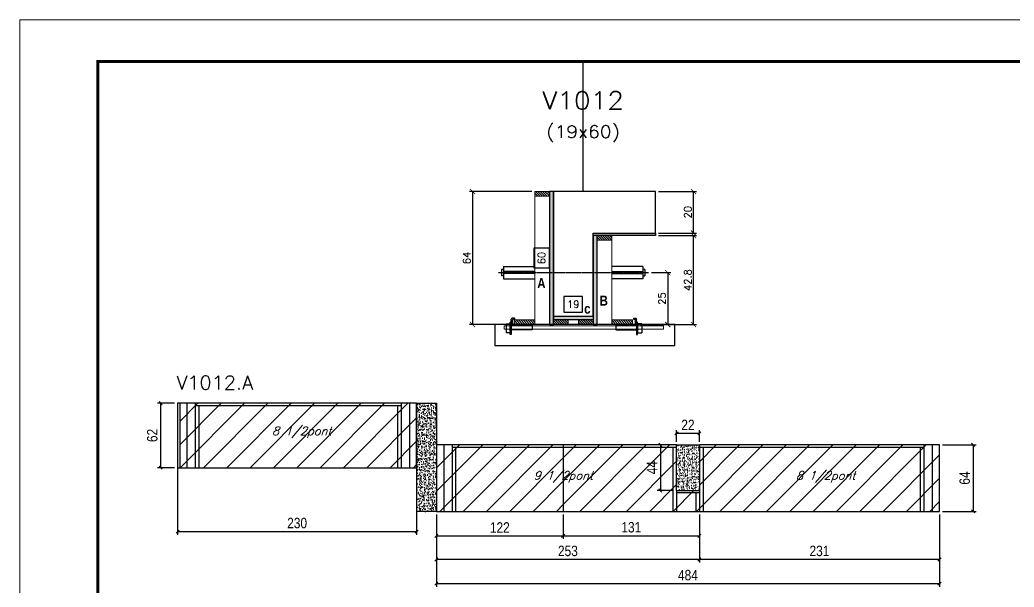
# Model space of a CAD drawing. Extents: x -20960 to -5926, y -2106 to 21915.
# Drawn here: x -12207 to -11250, y 16776 to 17321 of the extents above; entities that cross this region are included whole.
import ezdxf
from ezdxf.enums import TextEntityAlignment as Align

# ---------------------------------------------------------------- set-up
doc = ezdxf.new("R2010")
doc.units = 0
doc.linetypes.add('DASHED', pattern=[0.75, 0.5, -0.25])
doc.linetypes.add('HIDDEN', pattern=[0.375, 0.25, -0.125])
for name, color, linetype in [('barrote', 251, 'Continuous'), ('COTA', 241, 'Continuous'), ('Cota Seção (2x)', 4, 'Continuous'), ('detalhes', 4, 'Continuous'), ('Painéis', 200, 'Continuous'), ('presilha', 1, 'Continuous'), ('Reaproveitamento', 251, 'Continuous'), ('SARR_2.2x7', 40, 'Continuous'), ('SARR_3.5x7', 81, 'Continuous'), ('TENSOR', 3, 'Continuous'), ('texto', 7, 'Continuous'), ('Texto de Titulo', 7, 'Continuous'), ('Texto Qtd Sarr', 242, 'Continuous')]:
    doc.layers.add(name, color=color, linetype=linetype)
for name, color, linetype, lineweight in [('CONCRETO', 251, 'Continuous', 25), ('Folhas', 255, 'Continuous', 9), ('Hachura', 251, 'Continuous', 9), ('Madeira', 126, 'Continuous', 18), ('SARRAFO DE PRESSAO', 251, 'DASHED', 9), ('SCO-___-LAJ', 2, 'Continuous', 0), ('Texto Seção', 7, 'Continuous', 15)]:
    doc.layers.add(name, color=color, linetype=linetype, lineweight=lineweight)
doc.styles.add('COTA TECNICA', font='techl___.ttf', dxfattribs={"height": 10})
doc.styles.add('REGUA-120', font='ROMANS.shx', dxfattribs={"height": 15})
doc.styles.add('Romans', font='romans.shx')
doc.styles.add('TECNICA', font='techb___.ttf', dxfattribs={"height": 10})
doc.dimstyles.new('Cota Seção (2x)', dxfattribs={"dimtxt": 7, "dimasz": 5, "dimexe": 3, "dimexo": 3, "dimgap": 2, "dimtad": 3, "dimdec": 1, "dimlfac": 0.5, "dimzin": 12, "dimdsep": 46, "dimtxsty": 'Romans', "dimblk": 'ARCHTICK', "dimcen": 0, "dimclrd": 4, "dimclre": 4, "dimclrt": 1, "dimadec": 1, "dimazin": 3, "dimtfac": 1, "dimtdec": 1, "dimtmove": 0, "dimatfit": 3, "dimldrblk": 'OBLIQUE', "dimfxl": 1, "dimtolj": 1, "dimtzin": 12, "dimarcsym": 0})
doc.dimstyles.new('Cota Seção interna', dxfattribs={"dimtxt": 7, "dimasz": 6, "dimexe": 0.18, "dimexo": 2, "dimgap": -4, "dimtad": 3, "dimdec": 1, "dimlfac": 0.5, "dimzin": 12, "dimdsep": 46, "dimtxsty": 'Romans', "dimblk": 'ARCHTICK', "dimcen": 0.09, "dimse1": 1, "dimse2": 1, "dimsd1": 1, "dimsd2": 1, "dimclrd": 180, "dimclre": 5, "dimclrt": 1, "dimadec": 0, "dimazin": 3, "dimtfac": 1, "dimtdec": 1, "dimtofl": 0, "dimtmove": 0, "dimatfit": 3, "dimldrblk": 'ARCHTICK', "dimfxl": 1, "dimtolj": 1, "dimtzin": 0, "dimarcsym": 0})
doc.dimstyles.new('PAINEL', dxfattribs={"dimtxt": 10, "dimasz": 3, "dimexe": 3, "dimexo": 3, "dimgap": 3, "dimtad": 1, "dimdec": 1, "dimzin": 12, "dimdsep": 46, "dimtxsty": 'COTA TECNICA', "dimblk1": 'OBLIQUE', "dimblk2": 'OBLIQUE', "dimsah": 1, "dimcen": 0.9, "dimclrd": 4, "dimclre": 4, "dimclrt": 240, "dimadec": 1, "dimazin": 3, "dimtfac": 1, "dimtdec": 1, "dimtmove": 0, "dimatfit": 3, "dimfxl": 1, "dimtolj": 1, "dimtzin": 12, "dimarcsym": 0})
pattern_1 = [(50, (-145461.965, -14215.8866), (5.46554007, -0.47817257), [0.5715, -6.2865]), (355, (-145461.965, -14215.8866), (-1.05730264, 5.73170536), [0.4572, -5.02921753]), (100.4514447, (-145461.5097, -14215.9264), (4.40823741, 5.25353256), [0.48570026, -5.34270734]), (46.1842, (-145461.965, -14214.3626), (8.13237123, -1.26126984), [0.85725, -9.42975]), (96.6355576, (-145461.2874, -14214.468), (7.122124, 7.42278374), [0.7285507, -8.01406824]), (351.184151, (-145461.965, -14214.363), (7.122124, 7.42278374), [0.685799, -7.54379196]), (21, (-145461.203, -14214.7436), (4.54843174, -3.06795595), [0.5715, -6.2865]), (326, (-145461.203, -14214.7436), (1.85406085, 5.52563898), [0.4572, -5.0292]), (71.451445, (-145460.824, -14214.999), (6.40249258, 2.45768307), [0.48570026, -5.34269813]), (37.5, (-145461.9651, -14215.8866), (0.092658098, 2.536651166), [0, -4.96824, 0, -5.1054, 0, -5.04825]), (7.5, (-145461.965, -14215.8866), (2.004589875, 3.005417245), [0, -2.91084, 0, -4.85394, 0, -1.92405]), (327.5, (-145463.6644, -14215.8866), (4.067717855, -0.17186232), [0, -1.905, 0, -5.9436, 0, -7.8867]), (317.5, (-145464.4264, -14215.8866), (4.44387544, 0.76279473), [0, -2.4765, 0, -3.94716, 0, -5.6007])]
pattern_2 = [(45, (-1598.5, 0), (-11.22532, 11.22532), [])]

# ---------------------------------------------------------------- blocks, each defined once
blk = doc.blocks.new('9999999999')
at = {"layer": 'Folhas'}
blk.add_lwpolyline([(98138.98, 34190.21), (99623.98, 34190.21), (99623.98, 35240.21), (98138.98, 35240.21)], close=True, dxfattribs=at)
at = {"layer": 'Folhas', "color": 30, "const_width": 3}
blk.add_lwpolyline([(98213.98, 34230.21), (99583.98, 34230.21), (99583.98, 35200.21), (98213.98, 35200.21)], close=True, dxfattribs=at)
blk = doc.blocks.new('_Oblique')
at = {"color": 0, "linetype": 'ByBlock', "lineweight": -2}
blk.add_line((-0.5, -0.5), (0.5, 0.5), dxfattribs=at)
blk = doc.blocks.new('*D6844')
at = {"layer": 'COTA', "color": 4, "linetype": 'ByBlock', "lineweight": -2, "transparency": 16777216}
for p, q in [((-11553.27, 16845.45), (-11553.27, 16799.12)), ((-11322.27, 16845.45), (-11322.27, 16799.12)), ((-11322.27, 16802.12), (-11553.27, 16802.12))]:
    blk.add_line(p, q, dxfattribs=at)
at = {"layer": 'Defpoints', "color": 0, "linetype": 'ByBlock', "transparency": 16777216}
for p in [(-11553.27, 16848.45), (-11322.27, 16848.45), (-11553.27, 16802.12)]:
    blk.add_point(p, dxfattribs=at)
at = {"layer": 'COTA', "color": 4, "linetype": 'ByBlock', "lineweight": -2, "transparency": 16777216, "xscale": 3, "yscale": 3, "zscale": 3, "rotation": 180}
blk.add_blockref('_Oblique', (-11553.27, 16802.12), dxfattribs=at)
at = {"layer": 'COTA', "color": 4, "linetype": 'ByBlock', "lineweight": -2, "transparency": 16777216, "xscale": 3, "yscale": 3, "zscale": 3}
blk.add_blockref('_Oblique', (-11322.27, 16802.12), dxfattribs=at)
at = {"layer": 'COTA', "color": 240, "linetype": 'ByBlock', "transparency": 16777216, "insert": (-11437.77, 16810.34), "char_height": 10, "attachment_point": 5, "style": 'COTA TECNICA'}
blk.add_mtext('\\A1;231', dxfattribs=at)
blk = doc.blocks.new('*D6845')
at = {"layer": 'COTA', "color": 4, "linetype": 'ByBlock', "lineweight": -2, "transparency": 16777216}
for p, q in [((-11806.27, 16845.45), (-11806.27, 16799.12)), ((-11553.27, 16845.45), (-11553.27, 16799.12)), ((-11553.27, 16802.12), (-11806.27, 16802.12))]:
    blk.add_line(p, q, dxfattribs=at)
at = {"layer": 'Defpoints', "color": 0, "linetype": 'ByBlock', "transparency": 16777216}
for p in [(-11806.27, 16848.45), (-11553.27, 16848.45), (-11806.27, 16802.12)]:
    blk.add_point(p, dxfattribs=at)
at = {"layer": 'COTA', "color": 4, "linetype": 'ByBlock', "lineweight": -2, "transparency": 16777216, "xscale": 3, "yscale": 3, "zscale": 3, "rotation": 180}
blk.add_blockref('_Oblique', (-11806.27, 16802.12), dxfattribs=at)
at = {"layer": 'COTA', "color": 4, "linetype": 'ByBlock', "lineweight": -2, "transparency": 16777216, "xscale": 3, "yscale": 3, "zscale": 3}
blk.add_blockref('_Oblique', (-11553.27, 16802.12), dxfattribs=at)
at = {"layer": 'COTA', "color": 240, "linetype": 'ByBlock', "transparency": 16777216, "insert": (-11679.77, 16810.34), "char_height": 10, "attachment_point": 5, "style": 'COTA TECNICA'}
blk.add_mtext('\\A1;253', dxfattribs=at)
blk = doc.blocks.new('*D6846')
at = {"layer": 'COTA', "color": 4, "linetype": 'ByBlock', "lineweight": -2, "transparency": 16777216}
for p, q in [((-12055.27, 16927.45), (-12055.27, 16825.93)), ((-11825.27, 16887.45), (-11825.27, 16825.93)), ((-12055.27, 16828.93), (-11825.27, 16828.93))]:
    blk.add_line(p, q, dxfattribs=at)
at = {"layer": 'Defpoints', "color": 0, "linetype": 'ByBlock', "transparency": 16777216}
for p in [(-12055.27, 16930.45), (-11825.27, 16890.45), (-11825.27, 16828.93)]:
    blk.add_point(p, dxfattribs=at)
at = {"layer": 'COTA', "color": 4, "linetype": 'ByBlock', "lineweight": -2, "transparency": 16777216, "xscale": 3, "yscale": 3, "zscale": 3, "rotation": 180}
blk.add_blockref('_Oblique', (-12055.27, 16828.93), dxfattribs=at)
at = {"layer": 'COTA', "color": 4, "linetype": 'ByBlock', "lineweight": -2, "transparency": 16777216, "xscale": 3, "yscale": 3, "zscale": 3}
blk.add_blockref('_Oblique', (-11825.27, 16828.93), dxfattribs=at)
at = {"layer": 'COTA', "color": 240, "linetype": 'ByBlock', "transparency": 16777216, "insert": (-11940.27, 16837.15), "char_height": 10, "attachment_point": 5, "style": 'COTA TECNICA'}
blk.add_mtext('\\A1;230', dxfattribs=at)
blk = doc.blocks.new('*D6847')
at = {"layer": 'COTA', "color": 4, "linetype": 'ByBlock', "lineweight": -2, "transparency": 16777216}
for p, q in [((-11806.27, 16845.45), (-11806.27, 16821.88)), ((-11684.27, 16845.45), (-11684.27, 16821.88)), ((-11806.27, 16824.88), (-11684.27, 16824.88))]:
    blk.add_line(p, q, dxfattribs=at)
at = {"layer": 'Defpoints', "color": 0, "linetype": 'ByBlock', "transparency": 16777216}
for p in [(-11806.27, 16848.45), (-11684.27, 16848.45), (-11684.27, 16824.88)]:
    blk.add_point(p, dxfattribs=at)
at = {"layer": 'COTA', "color": 4, "linetype": 'ByBlock', "lineweight": -2, "transparency": 16777216, "xscale": 3, "yscale": 3, "zscale": 3, "rotation": 180}
blk.add_blockref('_Oblique', (-11806.27, 16824.88), dxfattribs=at)
at = {"layer": 'COTA', "color": 4, "linetype": 'ByBlock', "lineweight": -2, "transparency": 16777216, "xscale": 3, "yscale": 3, "zscale": 3}
blk.add_blockref('_Oblique', (-11684.27, 16824.88), dxfattribs=at)
at = {"layer": 'COTA', "color": 240, "linetype": 'ByBlock', "transparency": 16777216, "insert": (-11745.27, 16832.94), "char_height": 10, "attachment_point": 5, "style": 'COTA TECNICA'}
blk.add_mtext('\\A1;122', dxfattribs=at)
blk = doc.blocks.new('*D6848')
at = {"layer": 'COTA', "color": 4, "linetype": 'ByBlock', "lineweight": -2, "transparency": 16777216}
for p, q in [((-11684.27, 16845.45), (-11684.27, 16821.88)), ((-11553.27, 16845.45), (-11553.27, 16821.88)), ((-11684.27, 16824.88), (-11553.27, 16824.88))]:
    blk.add_line(p, q, dxfattribs=at)
at = {"layer": 'Defpoints', "color": 0, "linetype": 'ByBlock', "transparency": 16777216}
for p in [(-11684.27, 16848.45), (-11553.27, 16848.45), (-11553.27, 16824.88)]:
    blk.add_point(p, dxfattribs=at)
at = {"layer": 'COTA', "color": 4, "linetype": 'ByBlock', "lineweight": -2, "transparency": 16777216, "xscale": 3, "yscale": 3, "zscale": 3, "rotation": 180}
blk.add_blockref('_Oblique', (-11684.27, 16824.88), dxfattribs=at)
at = {"layer": 'COTA', "color": 4, "linetype": 'ByBlock', "lineweight": -2, "transparency": 16777216, "xscale": 3, "yscale": 3, "zscale": 3}
blk.add_blockref('_Oblique', (-11553.27, 16824.88), dxfattribs=at)
at = {"layer": 'COTA', "color": 240, "linetype": 'ByBlock', "transparency": 16777216, "insert": (-11618.77, 16833.1), "char_height": 10, "attachment_point": 5, "style": 'COTA TECNICA'}
blk.add_mtext('\\A1;131', dxfattribs=at)
blk = doc.blocks.new('*D6849')
at = {"layer": 'COTA', "color": 4, "linetype": 'ByBlock', "lineweight": -2, "transparency": 16777216}
for p, q in [((-11575.27, 16915.45), (-11575.27, 16926.56)), ((-11575.27, 16923.56), (-11553.27, 16923.56)), ((-11553.27, 16915.45), (-11553.27, 16926.56))]:
    blk.add_line(p, q, dxfattribs=at)
at = {"layer": 'Defpoints', "color": 0, "linetype": 'ByBlock', "transparency": 16777216}
for p in [(-11553.27, 16923.56), (-11575.27, 16912.45), (-11553.27, 16912.45)]:
    blk.add_point(p, dxfattribs=at)
at = {"layer": 'COTA', "color": 4, "linetype": 'ByBlock', "lineweight": -2, "transparency": 16777216, "xscale": 3, "yscale": 3, "zscale": 3, "rotation": 180}
blk.add_blockref('_Oblique', (-11575.27, 16923.56), dxfattribs=at)
at = {"layer": 'COTA', "color": 4, "linetype": 'ByBlock', "lineweight": -2, "transparency": 16777216, "xscale": 3, "yscale": 3, "zscale": 3}
blk.add_blockref('_Oblique', (-11553.27, 16923.56), dxfattribs=at)
at = {"layer": 'COTA', "color": 240, "linetype": 'ByBlock', "transparency": 16777216, "insert": (-11564.27, 16931.56), "char_height": 10, "attachment_point": 5, "style": 'COTA TECNICA'}
blk.add_mtext('\\A1;22', dxfattribs=at)
blk = doc.blocks.new('*D6850')
at = {"layer": 'COTA', "color": 4, "linetype": 'ByBlock', "lineweight": -2, "transparency": 16777216}
for p, q in [((-11578.27, 16912.45), (-11593.78, 16912.45)), ((-11590.78, 16912.45), (-11590.78, 16868.45)), ((-11578.27, 16868.45), (-11593.78, 16868.45))]:
    blk.add_line(p, q, dxfattribs=at)
at = {"layer": 'Defpoints', "color": 0, "linetype": 'ByBlock', "transparency": 16777216}
for p in [(-11575.27, 16912.45), (-11590.78, 16868.45), (-11575.27, 16868.45)]:
    blk.add_point(p, dxfattribs=at)
at = {"layer": 'COTA', "color": 4, "linetype": 'ByBlock', "lineweight": -2, "transparency": 16777216, "xscale": 3, "yscale": 3, "zscale": 3}
for p, rotation in [((-11590.78, 16912.45), 90), ((-11590.78, 16868.45), 270)]:
    blk.add_blockref('_Oblique', p, dxfattribs=dict(at, rotation=rotation))
at = {"layer": 'COTA', "color": 240, "linetype": 'ByBlock', "transparency": 16777216, "insert": (-11598.85, 16890.45), "char_height": 10, "attachment_point": 5, "rotation": 90, "style": 'COTA TECNICA'}
blk.add_mtext('\\A1;44', dxfattribs=at)
blk = doc.blocks.new('*D6851')
at = {"layer": 'COTA', "color": 4, "linetype": 'ByBlock', "lineweight": -2, "transparency": 16777216}
for p, q in [((-11319.27, 16912.45), (-11286.87, 16912.45)), ((-11289.87, 16912.45), (-11289.87, 16848.45)), ((-11319.27, 16848.45), (-11286.87, 16848.45))]:
    blk.add_line(p, q, dxfattribs=at)
at = {"layer": 'Defpoints', "color": 0, "linetype": 'ByBlock', "transparency": 16777216}
for p in [(-11322.27, 16912.45), (-11322.27, 16848.45), (-11289.87, 16848.45)]:
    blk.add_point(p, dxfattribs=at)
at = {"layer": 'COTA', "color": 4, "linetype": 'ByBlock', "lineweight": -2, "transparency": 16777216, "xscale": 3, "yscale": 3, "zscale": 3}
for p, rotation in [((-11289.87, 16912.45), 90), ((-11289.87, 16848.45), 270)]:
    blk.add_blockref('_Oblique', p, dxfattribs=dict(at, rotation=rotation))
at = {"layer": 'COTA', "color": 240, "linetype": 'ByBlock', "transparency": 16777216, "insert": (-11297.98, 16880.45), "char_height": 10, "attachment_point": 5, "rotation": 90, "style": 'COTA TECNICA'}
blk.add_mtext('\\A1;64', dxfattribs=at)
blk = doc.blocks.new('titulo1')
at = {"layer": 'Defpoints', "color": 252, "linetype": 'HIDDEN', "ltscale": 2}
blk.add_line((0, 0), (0, 125), dxfattribs=at)
at = {"layer": 'Defpoints', "style": 'Romans', "oblique": 15}
blk.add_attdef('FOLHA', text='', height=10, dxfattribs=at).set_placement((0, 15.58), align=Align.MIDDLE_CENTER)
at = {"layer": 'Texto Qtd Sarr', "color": 3, "style": 'Romans', "oblique": 15}
for tag, height, p in [('TITULO', 17, (0, 71.45)), ('SEÇÃO', 12, (0, 41.55))]:
    blk.add_attdef(tag, text='', height=height, dxfattribs=at).set_placement(p, align=Align.MIDDLE_CENTER)
blk = doc.blocks.new('*D6852')
at = {"layer": 'COTA', "color": 4, "linetype": 'ByBlock', "lineweight": -2, "transparency": 16777216}
for p, q in [((-12058.27, 16952.45), (-12074.49, 16952.45)), ((-12071.49, 16890.45), (-12071.49, 16952.45)), ((-12058.27, 16890.45), (-12074.49, 16890.45))]:
    blk.add_line(p, q, dxfattribs=at)
at = {"layer": 'Defpoints', "color": 0, "linetype": 'ByBlock', "transparency": 16777216}
for p in [(-12071.49, 16952.45), (-12055.27, 16952.45), (-12055.27, 16890.45)]:
    blk.add_point(p, dxfattribs=at)
at = {"layer": 'COTA', "color": 4, "linetype": 'ByBlock', "lineweight": -2, "transparency": 16777216, "xscale": 3, "yscale": 3, "zscale": 3}
for p, rotation in [((-12071.49, 16952.45), 90), ((-12071.49, 16890.45), 270)]:
    blk.add_blockref('_Oblique', p, dxfattribs=dict(at, rotation=rotation))
at = {"layer": 'COTA', "color": 240, "linetype": 'ByBlock', "transparency": 16777216, "insert": (-12079.59, 16921.45), "char_height": 10, "attachment_point": 5, "rotation": 90, "style": 'COTA TECNICA'}
blk.add_mtext('\\A1;62', dxfattribs=at)
blk = doc.blocks.new('*D6855')
at = {"layer": 'COTA', "color": 4, "lineweight": -2, "ltscale": 25, "transparency": 16777216}
for p, q in [((-11806.27, 16845.45), (-11806.27, 16775.93)), ((-11322.27, 16845.45), (-11322.27, 16775.93)), ((-11806.27, 16778.93), (-11322.27, 16778.93))]:
    blk.add_line(p, q, dxfattribs=at)
at = {"layer": 'Defpoints', "color": 0, "ltscale": 25, "transparency": 16777216}
for p in [(-11806.27, 16848.45), (-11322.27, 16848.45), (-11322.27, 16778.93)]:
    blk.add_point(p, dxfattribs=at)
at = {"layer": 'COTA', "color": 4, "lineweight": -2, "ltscale": 25, "transparency": 16777216, "xscale": 3, "yscale": 3, "zscale": 3, "rotation": 180}
blk.add_blockref('_Oblique', (-11806.27, 16778.93), dxfattribs=at)
at = {"layer": 'COTA', "color": 4, "lineweight": -2, "ltscale": 25, "transparency": 16777216, "xscale": 3, "yscale": 3, "zscale": 3}
blk.add_blockref('_Oblique', (-11322.27, 16778.93), dxfattribs=at)
at = {"layer": 'COTA', "color": 240, "ltscale": 25, "transparency": 16777216, "insert": (-11564.27, 16787.03), "char_height": 10, "attachment_point": 5, "style": 'COTA TECNICA'}
blk.add_mtext('\\A1;484', dxfattribs=at)
blk = doc.blocks.new('_ArchTick')
at = {"color": 0, "linetype": 'ByBlock', "const_width": 0.15}
blk.add_lwpolyline([(-0.5, -0.5), (0.5, 0.5)], dxfattribs=at)
blk = doc.blocks.new('*D6831')
at = {"layer": 'COTA', "color": 4, "lineweight": -2, "transparency": 16777216}
for p, q in [((-11592.62, 17113.69), (-11555.9, 17113.69)), ((-11558.9, 17028.09), (-11558.9, 17113.69)), ((-11610.22, 17028.09), (-11555.9, 17028.09))]:
    blk.add_line(p, q, dxfattribs=at)
at = {"layer": 'Defpoints', "color": 0, "transparency": 16777216}
for p in [(-11595.62, 17113.69), (-11558.9, 17113.69), (-11613.22, 17028.09)]:
    blk.add_point(p, dxfattribs=at)
at = {"layer": 'COTA', "color": 4, "lineweight": -2, "transparency": 16777216, "xscale": 5, "yscale": 5, "zscale": 5}
for p, rotation in [((-11558.9, 17113.69), 90), ((-11558.9, 17028.09), 270)]:
    blk.add_blockref('_ArchTick', p, dxfattribs=dict(at, rotation=rotation))
at = {"layer": 'COTA', "color": 1, "transparency": 16777216, "insert": (-11564.4, 17070.89), "char_height": 7, "attachment_point": 5, "rotation": 90, "style": 'Romans'}
blk.add_mtext('\\A1;42.8', dxfattribs=at)
blk = doc.blocks.new('*D6832')
at = {"layer": 'COTA', "color": 4, "lineweight": -2, "transparency": 16777216}
for p, q in [((-11592.62, 17156.09), (-11555.9, 17156.09)), ((-11558.9, 17116.09), (-11558.9, 17156.09)), ((-11592.62, 17116.09), (-11555.9, 17116.09))]:
    blk.add_line(p, q, dxfattribs=at)
at = {"layer": 'Defpoints', "color": 0, "transparency": 16777216}
for p in [(-11595.62, 17156.09), (-11558.9, 17156.09), (-11595.62, 17116.09)]:
    blk.add_point(p, dxfattribs=at)
at = {"layer": 'COTA', "color": 4, "lineweight": -2, "transparency": 16777216, "xscale": 5, "yscale": 5, "zscale": 5}
for p, rotation in [((-11558.9, 17156.09), 90), ((-11558.9, 17116.09), 270)]:
    blk.add_blockref('_ArchTick', p, dxfattribs=dict(at, rotation=rotation))
at = {"layer": 'COTA', "color": 1, "transparency": 16777216, "insert": (-11564.4, 17136.09), "char_height": 7, "attachment_point": 5, "rotation": 90, "style": 'Romans'}
blk.add_mtext('\\A1;20', dxfattribs=at)
blk = doc.blocks.new('*D6833')
at = {"layer": 'Cota Seção (2x)', "color": 180, "lineweight": -2, "transparency": 16777216}
for p, q in [((-11697.62, 17101.59), (-11712.62, 17101.59)), ((-11712.62, 17101.59), (-11712.62, 17082.59)), ((-11697.62, 17082.59), (-11697.62, 17101.59)), ((-11712.62, 17082.59), (-11697.62, 17082.59))]:
    blk.add_line(p, q, dxfattribs=at)
at = {"layer": 'Defpoints', "color": 0, "transparency": 16777216}
for p in [(-11693.62, 17156.09), (-11655.62, 17156.09), (-11655.62, 17036.09)]:
    blk.add_point(p, dxfattribs=at)
at = {"layer": 'Cota Seção (2x)', "color": 1, "transparency": 16777216, "insert": (-11705.12, 17092.09), "char_height": 7, "attachment_point": 5, "rotation": 90, "style": 'Romans'}
blk.add_mtext('\\A1;60', dxfattribs=at)
blk = doc.blocks.new('PRESILHA METÁLICA 1')
at = {"layer": 'presilha'}
for p, q in [((6, 15.5), (7.5, 15.5)), ((6, -2.5), (6, 15.5)), ((7.5, 10.6), (7.5, 19.9)), ((7.5, 15.5), (7.5, -2.5)), ((12, 21), (8.6, 21)), ((9, 11.6), (9, 18.9)), ((12, 19.5), (9.6, 19.5)), ((12, 21), (12, 19.5)), ((0, 13), (6, 13)), ((0, 13), (0, 0)), ((6, 0), (0, 0)), ((6, 13), (6, 0)), ((37.5, 4.1), (7.5, 4.1)), ((37.5, 11), (9.6, 11)), ((37.5, 11), (37.5, 4.1)), ((7.5, -2.5), (6, -2.5))]:
    blk.add_line(p, q, dxfattribs=at)
for centre, radius, start, end in [((8.6, 19.9), 1.14, 90, 180), ((9.6, 18.9), 0.57, 90, 180), ((9.6, 11.6), 0.57, 180, 270)]:
    blk.add_arc(centre, radius, start, end, dxfattribs=at)
blk = doc.blocks.new('*D6834')
at = {"layer": 'Cota Seção (2x)', "color": 180, "lineweight": -2, "transparency": 16777216}
for p, q in [((-11665.62, 17055.09), (-11683.62, 17055.09)), ((-11683.62, 17055.09), (-11683.62, 17040.09)), ((-11665.62, 17040.09), (-11665.62, 17055.09)), ((-11683.62, 17040.09), (-11665.62, 17040.09))]:
    blk.add_line(p, q, dxfattribs=at)
at = {"layer": 'Defpoints', "color": 0, "transparency": 16777216}
for p in [(-11655.62, 17036.09), (-11693.62, 17028.09), (-11655.62, 17028.09)]:
    blk.add_point(p, dxfattribs=at)
at = {"layer": 'Cota Seção (2x)', "color": 1, "transparency": 16777216, "insert": (-11674.62, 17047.59), "char_height": 7, "attachment_point": 5, "style": 'Romans'}
blk.add_mtext('\\A1;19', dxfattribs=at)
blk = doc.blocks.new('*D6835')
at = {"layer": 'COTA', "color": 4, "lineweight": -2, "transparency": 16777216}
for p, q in [((-11714.62, 17156.09), (-11774.59, 17156.09)), ((-11771.59, 17156.09), (-11771.59, 17028.09)), ((-11714.62, 17028.09), (-11774.59, 17028.09))]:
    blk.add_line(p, q, dxfattribs=at)
at = {"layer": 'Defpoints', "color": 0, "transparency": 16777216}
for p in [(-11711.62, 17156.09), (-11771.59, 17028.09), (-11711.62, 17028.09)]:
    blk.add_point(p, dxfattribs=at)
at = {"layer": 'COTA', "color": 4, "lineweight": -2, "transparency": 16777216, "xscale": 5, "yscale": 5, "zscale": 5}
for p, rotation in [((-11771.59, 17156.09), 90), ((-11771.59, 17028.09), 270)]:
    blk.add_blockref('_ArchTick', p, dxfattribs=dict(at, rotation=rotation))
at = {"layer": 'COTA', "color": 1, "transparency": 16777216, "insert": (-11777.09, 17092.09), "char_height": 7, "attachment_point": 5, "rotation": 90, "style": 'Romans'}
blk.add_mtext('\\A1;64', dxfattribs=at)
blk = doc.blocks.new('*D6836')
at = {"layer": 'COTA', "color": 4, "lineweight": -2, "transparency": 16777216}
for p, q in [((-11599.32, 17078.06), (-11580.76, 17078.06)), ((-11583.76, 17078.06), (-11583.76, 17028.09)), ((-11599.32, 17028.09), (-11580.76, 17028.09))]:
    blk.add_line(p, q, dxfattribs=at)
at = {"layer": 'Defpoints', "color": 0, "transparency": 16777216}
for p in [(-11602.32, 17078.06), (-11602.32, 17028.09), (-11583.76, 17028.09)]:
    blk.add_point(p, dxfattribs=at)
at = {"layer": 'COTA', "color": 4, "lineweight": -2, "transparency": 16777216, "xscale": 5, "yscale": 5, "zscale": 5}
for p, rotation in [((-11583.76, 17078.06), 90), ((-11583.76, 17028.09), 270)]:
    blk.add_blockref('_ArchTick', p, dxfattribs=dict(at, rotation=rotation))
at = {"layer": 'COTA', "color": 1, "transparency": 16777216, "insert": (-11589.26, 17053.08), "char_height": 7, "attachment_point": 5, "rotation": 90, "style": 'Romans'}
blk.add_mtext('\\A1;25', dxfattribs=at)

msp = doc.modelspace()

# ---------------------------------------------------------------- hatches: boundary and pattern name
at = {"layer": 'COTA', "linetype": 'ByBlock'}
h = msp.add_hatch(dxfattribs=at)
h.set_pattern_fill('AR-CONC', color=256, scale=0.03)
h.set_pattern_definition(pattern_1)
h.paths.add_polyline_path([(-11825.27, 16848.45), (-11806.27, 16848.45), (-11806.27, 16952.45), (-11825.27, 16952.45)])
h = msp.add_hatch(dxfattribs=at)
h.set_pattern_fill('AR-CONC', color=256, scale=0.03)
h.set_pattern_definition(pattern_1)
h.paths.add_polyline_path([(-11553.27, 16912.45), (-11575.27, 16912.45), (-11575.27, 16868.45), (-11553.27, 16868.45)])
at = {"layer": 'Hachura'}
h = msp.add_hatch(dxfattribs=at)
h.set_pattern_fill('ANSI31', color=256, scale=0.5, angle=270, style=0)
h.set_pattern_definition([(315, (11178.4414, 8848.4468), (1.12253202, 1.12253202), [])])
h.paths.add_polyline_path([(-11711.62, 17151.69), (-11711.62, 17156.09), (-11697.62, 17156.09), (-11697.62, 17151.69)])
h = msp.add_hatch(color=256, dxfattribs=at)
h.dxf.hatch_style = 1
h.paths.add_polyline_path([(-11693.62, 17156.09), (-11697.62, 17156.09), (-11697.62, 17028.09), (-11693.62, 17028.09)])
h = msp.add_hatch(color=256, dxfattribs=at)
h.dxf.hatch_style = 1
h.paths.add_polyline_path([(-11655.62, 17113.69), (-11655.62, 17116.09), (-11595.62, 17116.09), (-11595.62, 17113.69)])
h = msp.add_hatch(color=256, dxfattribs=at)
h.dxf.hatch_style = 1
h.paths.add_polyline_path([(-11651.62, 17113.69), (-11655.62, 17113.69), (-11655.62, 17028.09), (-11651.62, 17028.09)])
h = msp.add_hatch(dxfattribs=at)
h.set_pattern_fill('ANSI31', color=256, scale=0.5, angle=270, style=0)
h.set_pattern_definition([(315, (11238.4414, 8806.0468), (1.12253202, 1.12253202), [])])
h.paths.add_polyline_path([(-11651.62, 17109.29), (-11651.62, 17113.69), (-11637.62, 17113.69), (-11637.62, 17109.29)])
h = msp.add_hatch(color=256, dxfattribs=at)
h.dxf.hatch_style = 1
h.paths.add_polyline_path([(-11693.62, 17032.49), (-11693.62, 17036.09), (-11655.62, 17036.09), (-11655.62, 17032.49)])
h = msp.add_hatch(dxfattribs=at)
h.set_pattern_fill('ANSI31', color=256, scale=0.5, angle=270, style=0)
h.set_pattern_definition([(315, (11144.4414, 8798.4468), (1.12253202, 1.12253202), [])])
h.paths.add_polyline_path([(-11711.62, 17028.09), (-11711.62, 17032.49), (-11731.62, 17032.49), (-11731.62, 17028.09)])
h = msp.add_hatch(dxfattribs=at)
h.set_pattern_fill('ANSI31', color=256, scale=0.5, angle=270, style=0)
h.set_pattern_definition([(315, (11247.2434, 8798.4468), (1.12253202, 1.12253202), [])])
h.paths.add_polyline_path([(-11693.62, 17028.09), (-11693.62, 17032.49), (-11679.62, 17032.49), (-11679.62, 17028.09)])
h = msp.add_hatch(dxfattribs=at)
h.set_pattern_fill('ANSI31', color=256, scale=0.5, angle=270, style=0)
h.set_pattern_definition([(315, (11247.2414, 8798.4468), (1.12253202, 1.12253202), [])])
h.paths.add_polyline_path([(-11655.62, 17028.09), (-11655.62, 17032.49), (-11669.62, 17032.49), (-11669.62, 17028.09)])
h = msp.add_hatch(dxfattribs=at)
h.set_pattern_fill('ANSI31', color=256, scale=0.5, angle=270, style=0)
h.set_pattern_definition([(315, (11238.4414, 8798.4468), (1.12253202, 1.12253202), [])])
h.paths.add_polyline_path([(-11617.62, 17028.09), (-11617.62, 17032.49), (-11637.62, 17032.49), (-11637.62, 17028.09)])
at = {"layer": 'Reaproveitamento', "transparency": 33554684}
h = msp.add_hatch(dxfattribs=at)
h.set_pattern_fill('ANSI31', color=256, scale=5)
h.set_pattern_definition(pattern_2)
h.paths.add_polyline_path([(-11825.27, 16890.45), (-11825.27, 16952.45), (-12053.27, 16952.45), (-12053.27, 16890.45)])
h = msp.add_hatch(dxfattribs=at)
h.set_pattern_fill('ANSI31', color=256, scale=5)
h.set_pattern_definition(pattern_2)
h.paths.add_polyline_path([(-11684.27, 16848.45), (-11684.27, 16912.45), (-11806.27, 16912.45), (-11806.27, 16848.45)])
h = msp.add_hatch(dxfattribs=at)
h.set_pattern_fill('ANSI31', color=256, scale=5)
h.set_pattern_definition(pattern_2)
h.paths.add_polyline_path([(-11553.27, 16848.45), (-11553.27, 16868.45), (-11575.27, 16868.45), (-11575.27, 16912.45), (-11684.27, 16912.45), (-11684.27, 16848.45)])
h = msp.add_hatch(dxfattribs=at)
h.set_pattern_fill('ANSI31', color=256, scale=5)
h.set_pattern_definition(pattern_2)
h.paths.add_polyline_path([(-11322.27, 16848.45), (-11322.27, 16912.45), (-11553.27, 16912.45), (-11553.27, 16848.45)])

# ---------------------------------------------------------------- linework, layer by layer
at = {"ltscale": 3}
for p, q in [((-11741.62, 17084.06), (-11741.62, 17072.06)), ((-11741.62, 17084.06), (-11711.62, 17084.06)), ((-11607.62, 17084.06), (-11637.62, 17084.06)), ((-11607.62, 17084.06), (-11607.62, 17072.06)), ((-11743.62, 17081.06), (-11743.62, 17075.06)), ((-11741.62, 17081.06), (-11743.62, 17081.06)), ((-11741.62, 17075.06), (-11743.62, 17075.06)), ((-11711.62, 17079.06), (-11741.62, 17079.06)), ((-11711.62, 17077.06), (-11741.62, 17077.06)), ((-11637.62, 17079.06), (-11607.62, 17079.06)), ((-11637.62, 17077.06), (-11607.62, 17077.06)), ((-11605.62, 17081.06), (-11607.62, 17081.06)), ((-11607.62, 17075.06), (-11605.62, 17075.06)), ((-11605.62, 17081.06), (-11605.62, 17075.06)), ((-11741.62, 17072.06), (-11711.62, 17072.06)), ((-11607.62, 17072.06), (-11637.62, 17072.06))]:
    msp.add_line(p, q, dxfattribs=at)
at = {"layer": 'barrote'}
msp.add_lwpolyline([(-11749.98, 17008.09), (-11577.02, 17008.09), (-11577.02, 17028.09), (-11749.98, 17028.09)], close=True, dxfattribs=at)
at = {"layer": 'CONCRETO'}
msp.add_lwpolyline([(-11655.62, 17116.09), (-11595.62, 17116.09), (-11595.62, 17156.09), (-11693.62, 17156.09), (-11693.62, 17032.49), (-11693.62, 17032.49), (-11693.62, 17036.09), (-11655.62, 17036.09)], close=True, dxfattribs=at)
at = {"layer": 'COTA', "linetype": 'ByBlock'}
for p, q in [((-11825.27, 16952.45), (-11806.27, 16952.45)), ((-11825.27, 16952.45), (-11825.27, 16848.45)), ((-11806.27, 16952.45), (-11806.27, 16912.45)), ((-11575.27, 16912.45), (-11553.27, 16912.45)), ((-11806.27, 16848.45), (-11825.27, 16848.45))]:
    msp.add_line(p, q, dxfattribs=at)
at = {"layer": 'Madeira'}
for points in [[(-11711.62, 17151.69), (-11711.62, 17156.09), (-11697.62, 17156.09), (-11697.62, 17151.69)], [(-11711.62, 17156.09), (-11697.62, 17156.09), (-11697.62, 17028.09), (-11711.62, 17028.09)], [(-11651.62, 17109.29), (-11651.62, 17113.69), (-11637.62, 17113.69), (-11637.62, 17109.29)], [(-11651.62, 17113.69), (-11637.62, 17113.69), (-11637.62, 17028.09), (-11651.62, 17028.09)], [(-11711.62, 17028.09), (-11711.62, 17032.49), (-11731.62, 17032.49), (-11731.62, 17028.09)], [(-11693.62, 17028.09), (-11693.62, 17032.49), (-11679.62, 17032.49), (-11679.62, 17028.09)], [(-11655.62, 17028.09), (-11655.62, 17032.49), (-11669.62, 17032.49), (-11669.62, 17028.09)], [(-11617.62, 17028.09), (-11617.62, 17032.49), (-11637.62, 17032.49), (-11637.62, 17028.09)]]:
    msp.add_lwpolyline(points, close=True, dxfattribs=at)
at = {"layer": 'Painéis', "linetype": 'ByBlock'}
for p, q in [((-12055.27, 16952.45), (-12055.27, 16890.45)), ((-11825.27, 16952.45), (-12055.27, 16952.45)), ((-12053.27, 16952.45), (-12053.27, 16890.45)), ((-11825.27, 16890.45), (-11825.27, 16952.45)), ((-11806.27, 16912.45), (-11806.27, 16848.45)), ((-11575.27, 16912.45), (-11806.27, 16912.45)), ((-11684.27, 16912.45), (-11684.27, 16848.45)), ((-11575.27, 16868.45), (-11575.27, 16912.45)), ((-11553.27, 16912.45), (-11553.27, 16848.45)), ((-11322.27, 16912.45), (-11553.27, 16912.45)), ((-11322.27, 16848.45), (-11322.27, 16912.45)), ((-12055.27, 16890.45), (-11825.27, 16890.45)), ((-11575.27, 16868.45), (-11553.27, 16868.45)), ((-11806.27, 16848.45), (-11322.27, 16848.45))]:
    msp.add_line(p, q, dxfattribs=at)
at = {"layer": 'Painéis'}
for points in [[(-11693.62, 17156.09), (-11697.62, 17156.09), (-11697.62, 17028.09), (-11693.62, 17028.09)], [(-11655.62, 17113.69), (-11655.62, 17116.09), (-11595.62, 17116.09), (-11595.62, 17113.69)], [(-11651.62, 17113.69), (-11655.62, 17113.69), (-11655.62, 17028.09), (-11651.62, 17028.09)], [(-11693.62, 17032.49), (-11693.62, 17036.09), (-11655.62, 17036.09), (-11655.62, 17032.49)]]:
    msp.add_lwpolyline(points, close=True, dxfattribs=at)
at = {"layer": 'SARR_2.2x7', "linetype": 'Continuous'}
for p, q in [((-12046.27, 16952.45), (-12046.27, 16890.45)), ((-12038.27, 16950.25), (-11840.27, 16950.25)), ((-11832.27, 16952.45), (-11832.27, 16890.45)), ((-11799.27, 16912.45), (-11799.27, 16848.45)), ((-11329.27, 16912.45), (-11329.27, 16848.45)), ((-11791.27, 16910.25), (-11575.27, 16910.25)), ((-11553.27, 16910.25), (-11337.27, 16910.25)), ((-11553.27, 16866.25), (-11575.27, 16866.25))]:
    msp.add_line(p, q, dxfattribs=at)
at = {"layer": 'SARR_3.5x7'}
for p, q in [((-12038.27, 16952.45), (-12038.27, 16890.45)), ((-12034.77, 16950.25), (-12034.77, 16890.45)), ((-11843.77, 16950.25), (-11843.77, 16890.45)), ((-11840.27, 16952.45), (-11840.27, 16890.45)), ((-11791.27, 16912.45), (-11791.27, 16848.45)), ((-11337.27, 16912.45), (-11337.27, 16848.45)), ((-11787.77, 16910.25), (-11787.77, 16848.45)), ((-11578.77, 16910.25), (-11578.77, 16848.45)), ((-11549.77, 16910.25), (-11549.77, 16848.45)), ((-11340.77, 16910.25), (-11340.77, 16848.45)), ((-11575.27, 16868.45), (-11575.27, 16848.45)), ((-11556.77, 16866.25), (-11556.77, 16848.45))]:
    msp.add_line(p, q, dxfattribs=at)
at = {"layer": 'SCO-___-LAJ', "color": 1}
msp.add_lwpolyline([(-11740.98, 17026.76), (-11587.68, 17026.76), (-11587.68, 17023.56), (-11740.98, 17023.56)], close=True, dxfattribs=at)
at = {"layer": 'TENSOR', "linetype": 'HIDDEN', "ltscale": 0.5}
msp.add_line((-11746.62, 17078.06), (-11602.32, 17078.06), dxfattribs=at)

# ---------------------------------------------------------------- block references
at = {"layer": 'presilha', "yscale": 0.6666666666666666, "zscale": 0.6666666666666666}
for p, xscale in [((-11739.2, 17020.12), 0.6666666666666666), ((-11608.75, 17020.12), -0.6666666666666666)]:
    msp.add_blockref('PRESILHA METÁLICA 1', p, dxfattribs=dict(at, xscale=xscale))
at = {"layer": 'SARRAFO DE PRESSAO', "color": 6, "linetype": 'ByBlock'}
msp.add_blockref('9999999999', (-110345.98, -17919.11), dxfattribs=at)
at = {"layer": 'Texto Seção'}
ref = msp.add_blockref('titulo1', (-11665.19, 17156.09), dxfattribs=at)
ref.add_attrib('TITULO', 'V1012', dxfattribs={"layer": 'Texto de Titulo', "color": 7, "height": 17, "style": 'Romans', "width": 1.1}).set_placement((-11665.19, 17243.59), align=Align.MIDDLE_CENTER)
ref.add_attrib('SEÇÃO', '(19x60)', dxfattribs={"layer": 'Texto de Titulo', "color": 7, "height": 12, "style": 'Romans', "width": 1.1}).set_placement((-11665.19, 17213.59), align=Align.MIDDLE_CENTER)

# ---------------------------------------------------------------- texts
at = {"layer": 'detalhes', "style": 'TECNICA'}
for s, p in [('A', (-11709.22, 17063.12)), ('B', (-11649.26, 17046.28)), ('c', (-11664.1, 17038.59))]:
    msp.add_text(s, height=9.6, dxfattribs=at).set_placement(p)
at = {"layer": 'texto', "color": 2, "char_height": 8, "attachment_point": 5, "style": 'Romans'}
for s, insert in [('{\\Q19;\\C256;8 1/2pont}', (-11935.84, 16924.45)), ('{\\Q19;\\C256;9 1/2pont}', (-11684.2, 16881.65)), ('{\\Q19;\\C256;8 1/2pont}', (-11431.79, 16881.65))]:
    msp.add_mtext(s, dxfattribs=dict(at, insert=insert))
at = {"layer": 'Texto Seção', "style": 'REGUA-120', "width": 1.05}
msp.add_text('V1012.A', height=13, dxfattribs=at).set_placement((-12056.42, 16965.74))

# ---------------------------------------------------------------- dimensions: what is measured, and where the dimension line sits
at = {"layer": 'COTA'}
for base, p1, p2, picture, middle in [((-11771.59, 17028.09), (-11711.62, 17156.09), (-11711.62, 17028.09), '*D6835', (-11777.09, 17092.09)), ((-11558.9, 17156.09), (-11595.62, 17116.09), (-11595.62, 17156.09), '*D6832', (-11564.4, 17136.09)), ((-11558.9, 17113.69), (-11613.22, 17028.09), (-11595.62, 17113.69), '*D6831', (-11564.4, 17070.89)), ((-11583.76, 17028.09), (-11602.32, 17078.06), (-11602.32, 17028.09), '*D6836', (-11589.26, 17053.08))]:
    dim = msp.add_linear_dim(base=base, p1=p1, p2=p2, angle=90, dimstyle='Cota Seção (2x)', dxfattribs=at)
    dim.commit()
    dim.dimension.update_dxf_attribs({"geometry": picture, "text_midpoint": middle})
at = {"layer": 'COTA', "linetype": 'ByBlock'}
for base, p1, p2, picture, middle in [((-12071.49, 16952.45), (-12055.27, 16890.45), (-12055.27, 16952.45), '*D6852', (-12079.59, 16921.45)), ((-11590.78, 16868.45), (-11575.27, 16912.45), (-11575.27, 16868.45), '*D6850', (-11598.85, 16890.45)), ((-11289.87, 16848.45), (-11322.27, 16912.45), (-11322.27, 16848.45), '*D6851', (-11297.98, 16880.45))]:
    dim = msp.add_linear_dim(base=base, p1=p1, p2=p2, angle=90, dimstyle='PAINEL', dxfattribs=at)
    dim.commit()
    dim.dimension.update_dxf_attribs({"geometry": picture, "text_midpoint": middle})
for base, p1, p2, picture, middle in [((-11553.27, 16923.56), (-11575.27, 16912.45), (-11553.27, 16912.45), '*D6849', (-11564.27, 16931.56)), ((-11825.27, 16828.93), (-12055.27, 16930.45), (-11825.27, 16890.45), '*D6846', (-11940.27, 16837.15)), ((-11806.27, 16802.12), (-11553.27, 16848.45), (-11806.27, 16848.45), '*D6845', (-11679.77, 16810.34)), ((-11684.27, 16824.88), (-11806.27, 16848.45), (-11684.27, 16848.45), '*D6847', (-11745.27, 16832.94)), ((-11553.27, 16824.88), (-11684.27, 16848.45), (-11553.27, 16848.45), '*D6848', (-11618.77, 16833.1)), ((-11553.27, 16802.12), (-11322.27, 16848.45), (-11553.27, 16848.45), '*D6844', (-11437.77, 16810.34))]:
    dim = msp.add_linear_dim(base=base, p1=p1, p2=p2, dimstyle='PAINEL', dxfattribs=at)
    dim.commit()
    dim.dimension.update_dxf_attribs({"geometry": picture, "text_midpoint": middle})
at = {"layer": 'COTA', "ltscale": 25}
dim = msp.add_linear_dim(base=(-11322.27, 16778.93), p1=(-11806.27, 16848.45), p2=(-11322.27, 16848.45), dimstyle='PAINEL', dxfattribs=at)
dim.commit()
dim.dimension.update_dxf_attribs({"geometry": '*D6855', "text_midpoint": (-11564.27, 16787.03)})
at = {"layer": 'Cota Seção (2x)'}
dim = msp.add_linear_dim(base=(-11693.62, 17156.09), p1=(-11655.62, 17036.09), p2=(-11655.62, 17156.09), angle=90, dimstyle='Cota Seção interna', dxfattribs=at)
dim.commit()
dim.dimension.update_dxf_attribs({"geometry": '*D6833', "text_midpoint": (-11693.62, 17092.09), "dimtype": 160})
dim = msp.add_linear_dim(base=(-11655.62, 17036.09), p1=(-11693.62, 17028.09), p2=(-11655.62, 17028.09), dimstyle='Cota Seção interna', dxfattribs=at)
dim.commit()
dim.dimension.update_dxf_attribs({"geometry": '*D6834', "text_midpoint": (-11674.62, 17036.09), "dimtype": 160})

doc.saveas('drawing.dxf')
